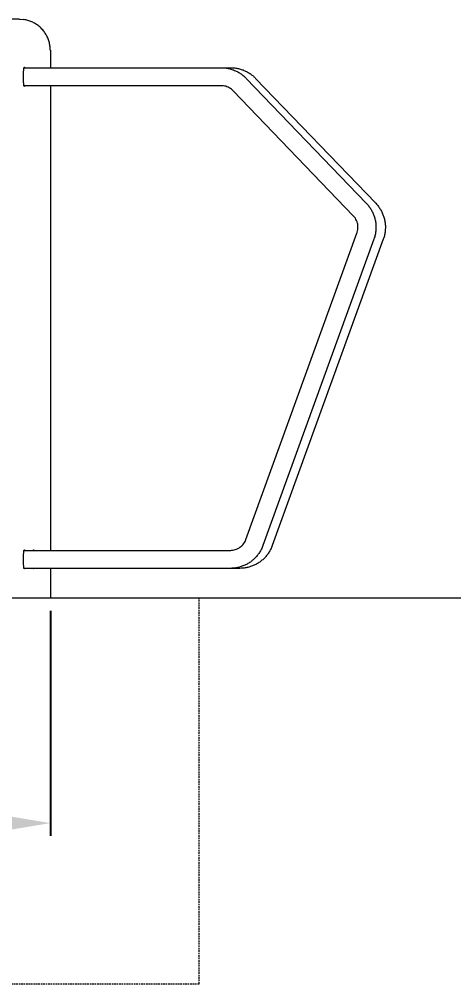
# Model space of a CAD drawing. Header units: millimetres. Extents: x -279 to 4999, y 61 to 3536.
# Drawn here: x 2799 to 3137, y 2522 to 3272 of the extents above; entities that cross this region are included whole.
import ezdxf

# ---------------------------------------------------------------- set-up
doc = ezdxf.new("R2010")
doc.units = ezdxf.units.MM
doc.linetypes.add('HIDDEN', pattern=[1.905, 1.27, -0.635])
for name, color, linetype, lineweight in [('ZANO_R', 7, 'Continuous', 0), ('ZANO_R_przerywana', 7, 'HIDDEN', 0), ('ZANO_W', 1, 'Continuous', 0)]:
    doc.layers.add(name, color=color, linetype=linetype, lineweight=lineweight)
doc.styles.add('Arial', font='arial.ttf')
doc.styles.get("Standard").update_dxf_attribs({"font": 'ARIALUNI.TTF'})
doc.dimstyles.new('pl i ang', dxfattribs={"dimtxt": 50, "dimasz": 50, "dimexe": 1.25, "dimexo": 0.625, "dimgap": 10, "dimtad": 1, "dimtoh": 1, "dimtxsty": 'Standard', "dimcen": 2.5, "dimclrd": 1, "dimclre": 1, "dimclrt": 1, "dimadec": 0, "dimazin": 0, "dimtfac": 1, "dimtmove": 0, "dimatfit": 3, "dimfxl": 1, "dimarcsym": 1})

# ---------------------------------------------------------------- blocks, each defined once
blk = doc.blocks.new('*D420')
at = {"layer": 'ZANO_W', "color": 1, "lineweight": -2}
blk.add_arc((3828.64, 2822.36), 150.81, 99.55169, 164.75824, dxfattribs=at)
at = {"layer": 'ZANO_W', "color": 1}
for points in [[(3803.84, 2964.42), (3803.39, 2977.74), (3843.59, 2972.43)], [(3676.53, 2862.89), (3689.74, 2861.12), (3677.83, 2822.36)]]:
    blk.add_solid(points, dxfattribs=at)
at = {"layer": 'ZANO_W', "color": 1, "insert": (3706.83, 2956.91), "char_height": 40, "attachment_point": 5, "rotation": 42.15496, "style": 'Arial'}
blk.add_mtext('96%%d', dxfattribs=at)
blk = doc.blocks.new('*D421')
at = {"layer": 'ZANO_W', "color": 1, "lineweight": -2}
for p, q in [((44.19, 2812.36), (44.19, 2637.25)), ((2822.72, 2812.36), (2822.72, 2637.25)), ((84.19, 2647.25), (2782.72, 2647.25))]:
    blk.add_line(p, q, dxfattribs=at)
at = {"layer": 'ZANO_W', "color": 1}
for points in [[(84.19, 2653.92), (84.19, 2640.58), (44.19, 2647.25)], [(2782.72, 2640.58), (2782.72, 2653.92), (2822.72, 2647.25)]]:
    blk.add_solid(points, dxfattribs=at)
at = {"layer": 'ZANO_W', "color": 1, "insert": (1433.46, 2677.67), "char_height": 40, "attachment_point": 5, "style": 'Arial'}
blk.add_mtext('2779', dxfattribs=at)

msp = doc.modelspace()

# ---------------------------------------------------------------- linework, layer by layer
at = {"layer": 'ZANO_R'}
for p, q in [((2798.68, 3272.36), (2772.91, 3272.36)), ((2798.68, 3272.36), (2801.9, 3272.14)), ((2802.71, 3272.02), (2801.9, 3272.14)), ((2803.52, 3271.87), (2802.71, 3272.02)), ((2804.32, 3271.68), (2803.52, 3271.87)), ((2805.11, 3271.48), (2804.32, 3271.68)), ((2805.89, 3271.24), (2805.11, 3271.48)), ((2806.67, 3270.98), (2805.89, 3271.24)), ((2807.44, 3270.69), (2806.67, 3270.98)), ((2808.19, 3270.38), (2807.44, 3270.69)), ((2808.94, 3270.04), (2808.19, 3270.38)), ((2809.67, 3269.68), (2808.94, 3270.04)), ((2810.4, 3269.29), (2809.67, 3269.68)), ((2811.1, 3268.87), (2810.4, 3269.29)), ((2811.8, 3268.43), (2811.1, 3268.87)), ((2812.47, 3267.97), (2811.8, 3268.43)), ((2813.13, 3267.49), (2812.47, 3267.97)), ((2813.78, 3266.98), (2813.13, 3267.49)), ((2814.41, 3266.45), (2813.78, 3266.98)), ((2815.01, 3265.9), (2814.41, 3266.45)), ((2815.6, 3265.34), (2815.01, 3265.9)), ((2816.17, 3264.75), (2815.6, 3265.34)), ((2816.72, 3264.14), (2816.17, 3264.75)), ((2817.25, 3263.51), (2816.72, 3264.14)), ((2817.76, 3262.87), (2817.25, 3263.51)), ((2818.24, 3262.2), (2817.76, 3262.87)), ((2818.7, 3261.53), (2818.24, 3262.2)), ((2819.14, 3260.83), (2818.7, 3261.53)), ((2819.55, 3260.13), (2819.14, 3260.83)), ((2819.94, 3259.4), (2819.55, 3260.13)), ((2820.31, 3258.67), (2819.94, 3259.4)), ((2820.65, 3257.92), (2820.31, 3258.67)), ((2820.96, 3257.17), (2820.65, 3257.92)), ((2821.25, 3256.4), (2820.96, 3257.17)), ((2821.51, 3255.62), (2821.25, 3256.4)), ((2821.74, 3254.84), (2821.51, 3255.62)), ((2821.95, 3254.05), (2821.74, 3254.84)), ((2822.13, 3253.25), (2821.95, 3254.05)), ((2822.28, 3252.44), (2822.13, 3253.25)), ((2822.41, 3251.63), (2822.28, 3252.44)), ((2822.51, 3250.82), (2822.41, 3251.63)), ((2822.58, 3250), (2822.51, 3250.82)), ((2822.62, 3249.18), (2822.58, 3250)), ((2822.63, 3248.36), (2822.62, 3249.18)), ((2822.72, 3248.36), (2822.63, 3248.36)), ((2822.72, 3248.36), (2822.72, 3234.69)), ((2802.18, 3234.69), (2955.74, 3234.69)), ((2955.74, 3234.69), (2963.06, 3234.69)), ((2975.11, 3226.44), (3068.54, 3129.32)), ((2982.43, 3226.44), (3075.86, 3129.32)), ((2955.74, 3220.69), (2802.18, 3220.69)), ((2822.72, 3220.69), (2822.72, 2859.36)), ((3058.45, 3119.61), (2965.02, 3216.73)), ((2974.94, 2867.91), (3061.31, 3106.12)), ((3074.47, 3101.35), (2988.1, 2863.14)), ((3081.79, 3101.35), (2995.42, 2863.14)), ((2802.18, 2859.36), (2962.79, 2859.36)), ((2962.79, 2845.36), (2802.18, 2845.36)), ((2822.72, 2845.36), (2822.72, 2822.36)), ((2970.12, 2845.36), (2962.79, 2845.36)), ((2588.54, 2822.36), (2938.54, 2822.36))]:
    msp.add_line(p, q, dxfattribs=at)
at = {"layer": 'ZANO_R', "flags": 128}
for points in [[(2802.65, 3220.69), (2802.59, 3220.47), (2802.45, 3220.2), (2802.31, 3220.29), (2802.17, 3220.73), (2802.04, 3221.49), (2801.94, 3222.54), (2801.85, 3223.83), (2801.79, 3225.3), (2801.76, 3226.88), (2801.76, 3228.5), (2801.79, 3230.09), (2801.85, 3231.56), (2801.94, 3232.85), (2802.04, 3233.9), (2802.17, 3234.66), (2802.31, 3235.09), (2802.45, 3235.18), (2802.59, 3234.92), (2802.65, 3234.69)], [(2802.65, 2845.36), (2802.59, 2845.14), (2802.45, 2844.87), (2802.31, 2844.96), (2802.17, 2845.39), (2802.04, 2846.15), (2801.94, 2847.2), (2801.85, 2848.5), (2801.79, 2849.97), (2801.76, 2851.55), (2801.76, 2853.17), (2801.79, 2854.76), (2801.85, 2856.23), (2801.94, 2857.52), (2802.04, 2858.57), (2802.17, 2859.33), (2802.31, 2859.76), (2802.45, 2859.85), (2802.59, 2859.59), (2802.65, 2859.36)], [(2809.5, 2859.36), (2809.63, 2859.76), (2809.77, 2859.85), (2809.91, 2859.59), (2809.97, 2859.36)], [(2809.97, 2845.36), (2809.91, 2845.14), (2809.77, 2844.87), (2809.63, 2844.96), (2809.5, 2845.36)]]:
    msp.add_lwpolyline(points, dxfattribs=at)
at = {"layer": 'ZANO_R'}
msp.add_lwpolyline([(-183.02, 2822.36), (4693.28, 2822.36)], dxfattribs=at)
for points, knots in [([(2955.74, 3234.69), (2956.33, 3234.68), (2957.89, 3234.65), (2960.41, 3234.33), (2963.25, 3233.67), (2966.01, 3232.71), (2968.64, 3231.45), (2971.12, 3229.91), (2973.29, 3228.24), (2974.55, 3227), (2975.11, 3226.44)], [0, 0, 0, 0, 0.082246, 0.216883, 0.351561, 0.486238, 0.62092, 0.755612, 0.890315, 1, 1, 1, 1]), ([(2963.06, 3234.69), (2963.65, 3234.68), (2965.21, 3234.65), (2967.73, 3234.33), (2970.58, 3233.67), (2973.33, 3232.71), (2975.96, 3231.45), (2978.44, 3229.91), (2980.61, 3228.24), (2981.87, 3227), (2982.43, 3226.44)], [0, 0, 0, 0, 0.082247, 0.216884, 0.351561, 0.486238, 0.620919, 0.755611, 0.890315, 1, 1, 1, 1]), ([(2965.02, 3216.73), (2964.82, 3216.93), (2964.14, 3217.61), (2962.85, 3218.61), (2961.08, 3219.59), (2959.18, 3220.28), (2957.38, 3220.64), (2956.22, 3220.68), (2955.74, 3220.69)], [0, 0, 0, 0, 0.082284, 0.276332, 0.470623, 0.665054, 0.859606, 1, 1, 1, 1]), ([(3068.54, 3129.32), (3068.95, 3128.88), (3070.01, 3127.73), (3071.53, 3125.69), (3073.03, 3123.19), (3074.25, 3120.53), (3075.18, 3117.75), (3075.8, 3114.89), (3076.11, 3111.98), (3076.1, 3109.05), (3075.78, 3106.15), (3075.22, 3103.57), (3074.69, 3102), (3074.47, 3101.35)], [0, 0, 0, 0, 0.059126, 0.156026, 0.252965, 0.349916, 0.446879, 0.54385, 0.640833, 0.73782, 0.83481, 0.931805, 1, 1, 1, 1]), ([(3075.86, 3129.32), (3076.27, 3128.88), (3077.33, 3127.73), (3078.85, 3125.69), (3080.35, 3123.19), (3081.57, 3120.53), (3082.5, 3117.75), (3083.12, 3114.89), (3083.43, 3111.98), (3083.42, 3109.05), (3083.1, 3106.15), (3082.54, 3103.57), (3082.01, 3102), (3081.79, 3101.35)], [0, 0, 0, 0, 0.0591262, 0.1560259, 0.2529646, 0.3499158, 0.4468795, 0.5438497, 0.6408329, 0.7378205, 0.8348102, 0.9318053, 1, 1, 1, 1]), ([(3061.31, 3106.12), (3061.4, 3106.39), (3061.71, 3107.3), (3062.03, 3108.91), (3062.14, 3110.94), (3061.92, 3112.96), (3061.4, 3114.92), (3060.58, 3116.77), (3059.58, 3118.35), (3058.79, 3119.23), (3058.45, 3119.61)], [0, 0, 0, 0, 0.059135, 0.198275, 0.337493, 0.476687, 0.615883, 0.755105, 0.894371, 1, 1, 1, 1]), ([(2962.79, 2859.36), (2963.08, 2859.37), (2964.03, 2859.39), (2965.65, 2859.63), (2967.58, 2860.23), (2969.4, 2861.13), (2971.05, 2862.29), (2972.51, 2863.71), (2973.73, 2865.33), (2974.5, 2866.77), (2974.84, 2867.65), (2974.94, 2867.91)], [0, 0, 0, 0, 0.054042, 0.181865, 0.309779, 0.437654, 0.565464, 0.693185, 0.820817, 0.948357, 1, 1, 1, 1]), ([(2988.1, 2863.14), (2987.88, 2862.58), (2987.32, 2861.12), (2986.16, 2858.85), (2984.57, 2856.4), (2982.73, 2854.13), (2980.65, 2852.08), (2978.36, 2850.26), (2975.88, 2848.71), (2973.26, 2847.43), (2970.51, 2846.44), (2967.67, 2845.76), (2965.09, 2845.41), (2963.46, 2845.38), (2962.79, 2845.36)], [0, 0, 0, 0, 0.054, 0.14259, 0.231201, 0.319804, 0.4084, 0.496983, 0.585556, 0.674119, 0.762669, 0.851211, 0.939746, 1, 1, 1, 1]), ([(2995.42, 2863.14), (2995.21, 2862.58), (2994.64, 2861.12), (2993.48, 2858.85), (2991.9, 2856.4), (2990.05, 2854.13), (2987.97, 2852.08), (2985.68, 2850.26), (2983.2, 2848.71), (2980.58, 2847.43), (2977.83, 2846.44), (2975, 2845.76), (2972.41, 2845.41), (2970.78, 2845.38), (2970.12, 2845.36)], [0, 0, 0, 0, 0.054, 0.14259, 0.231201, 0.319804, 0.4084, 0.496983, 0.585557, 0.674119, 0.762669, 0.851212, 0.939746, 1, 1, 1, 1])]:
    msp.add_open_spline(points, degree=3, knots=knots, dxfattribs=at)
at = {"layer": 'ZANO_R_przerywana'}
for p, q in [((2938.54, 2522.36), (2938.54, 2822.36)), ((2588.54, 2522.36), (2938.54, 2522.36))]:
    msp.add_line(p, q, dxfattribs=at)

# ---------------------------------------------------------------- dimensions: what is measured, and where the dimension line sits
at = {"layer": 'ZANO_W'}
dim = msp.add_angular_dim_2l(base=(3762.04, 2957.67), line1=((-183.02, 2822.36), (4693.28, 2822.36)), line2=((3828.7, 2823.02), (3872.52, 3262.78)), dimstyle='pl i ang', override={"dimtxt": 40, "dimasz": 40, "dimexe": 10, "dimexo": 10, "dimtoh": 0, "dimdec": 0, "dimtxsty": 'Arial', "dimtdec": 0, "dimtmove": 1}, dxfattribs=at)
dim.commit()
dim.dimension.update_dxf_attribs({"geometry": '*D420', "text_midpoint": (3706.83, 2956.91)})
dim = msp.add_linear_dim(base=(2822.72, 2647.25), p1=(44.19, 2822.36), p2=(2822.72, 2822.36), dimstyle='pl i ang', override={"dimtxt": 40, "dimasz": 40, "dimexe": 10, "dimexo": 10, "dimtoh": 0, "dimdec": 0, "dimtxsty": 'Arial', "dimtdec": 0, "dimtmove": 1}, dxfattribs=at)
dim.commit()
dim.dimension.update_dxf_attribs({"geometry": '*D421', "text_midpoint": (1433.46, 2677.67)})

doc.saveas('drawing.dxf')
